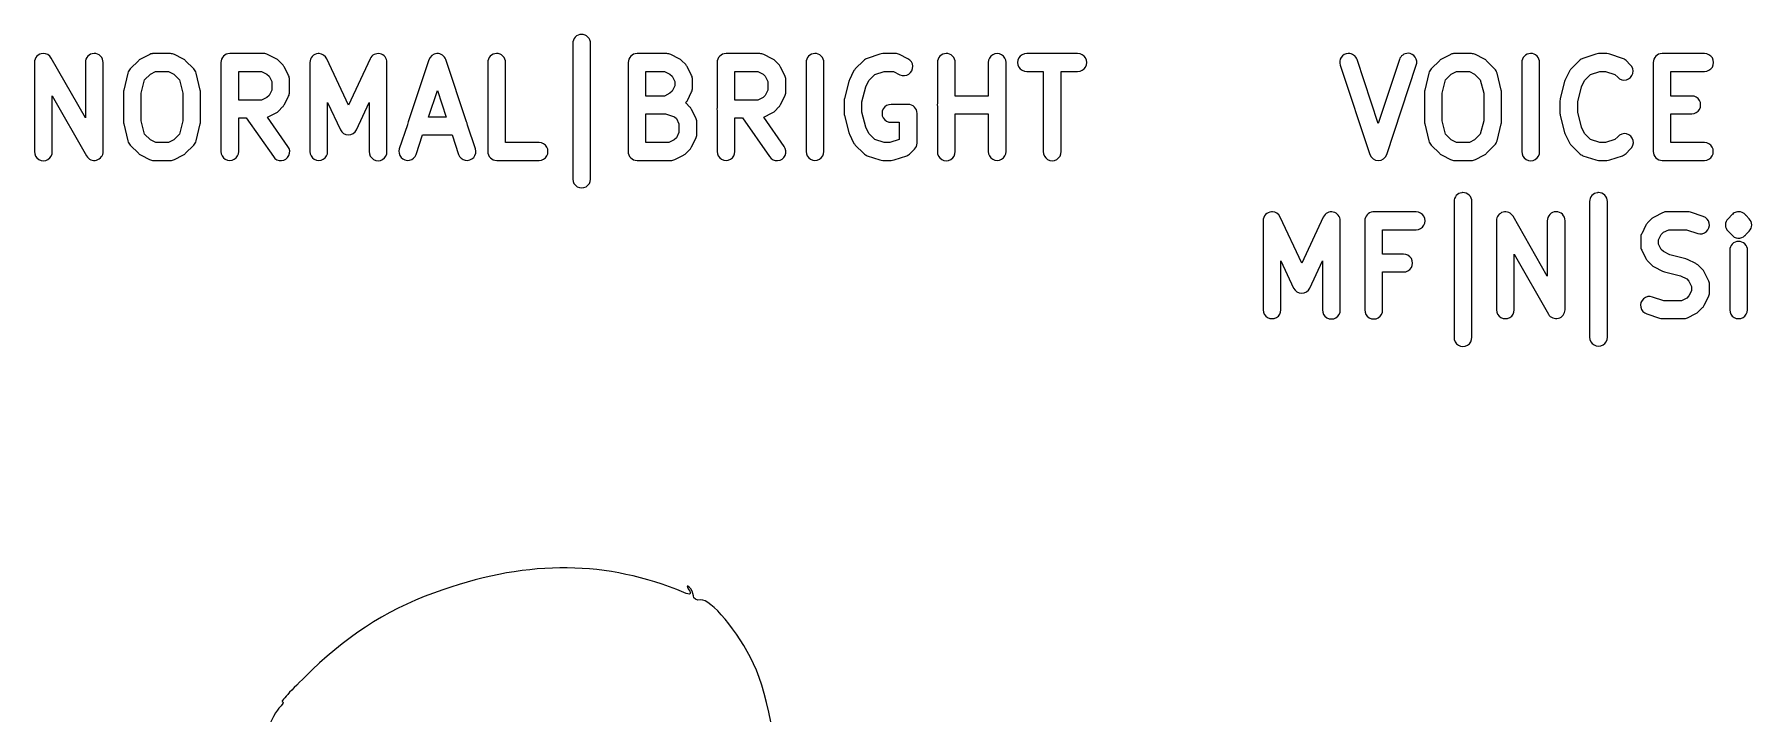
# Model space of a CAD drawing. Extents: x 5 to 88, y 4 to 114.
# Drawn here: x 4.95 to 53.24, y 40.93 to 60.01 of the extents above; entities that cross this region are included whole.
import ezdxf

# ---------------------------------------------------------------- set-up
doc = ezdxf.new("R2010")
doc.units = 0
doc.layers.add('Layer_1', color=7, linetype='CONTINUOUS')

msp = doc.modelspace()

# ---------------------------------------------------------------- linework, layer by layer
at = {"layer": 'Layer_1', "color": 7}
for points in [[(20.327958, 60.005956)], [(5.196582, 59.470591)], [(8.302852, 59.46904)], [(11.39672, 59.466974)], [(12.952181, 59.466974)], [(16.263607, 59.466974)], [(17.939473, 59.470591)], [(22.720577, 59.466974)], [(25.340055, 59.466974)], [(26.884664, 59.470591)], [(29.150159, 59.466974)], [(30.574361, 59.470591)], [(33.550923, 59.470591)], [(43.558065, 59.475242)], [(44.861344, 59.468524)], [(46.998164, 59.470591)], [(8.35918, 58.966745), (8.718848, 58.966745), (8.867159, 58.892331), (9.027356, 58.732133), (9.122957, 58.353345), (9.122957, 57.579748), (9.027356, 57.20096), (8.867159, 57.040763), (8.718848, 56.966868), (8.361247, 56.966868), (8.210868, 57.040763), (8.050671, 57.20096), (7.957137, 57.579748), (7.957137, 58.353345), (8.050671, 58.732133), (8.210868, 58.892331), (8.35918, 58.966745)], [(22.1387, 58.966745), (22.662182, 58.966745), (22.810494, 58.892331), (22.873022, 58.829802), (22.947436, 58.681492), (22.947436, 58.562636), (22.873022, 58.412257), (22.810494, 58.351279), (22.662182, 58.275314), (22.1387, 58.275314), (22.1387, 58.966745)], [(44.918188, 58.966745), (45.277338, 58.966745), (45.42565, 58.892331), (45.585848, 58.732133), (45.68145, 58.353345), (45.68145, 57.579748), (45.585848, 57.20096), (45.42565, 57.040763), (45.277338, 56.966868), (44.919738, 56.966868), (44.769359, 57.040763), (44.609162, 57.20096), (44.51356, 57.579748), (44.51356, 58.353345), (44.609162, 58.732133), (44.769359, 58.892331), (44.918188, 58.966745)], [(16.277559, 58.427759), (16.525606, 57.681552), (16.029512, 57.681552), (16.277559, 58.427759)], [(22.1387, 57.775085), (22.68337, 57.775085), (22.943302, 57.689305), (22.992395, 57.640727), (23.066292, 57.490348), (23.066292, 57.25212), (22.992395, 57.103292), (22.929866, 57.040763), (22.781038, 56.966868), (22.1387, 56.966868), (22.1387, 57.775085)], [(45.093887, 55.562301)], [(48.904509, 55.562301)], [(39.741242, 55.021765)], [(42.564327, 55.021249)], [(47.712849, 55.025384)], [(50.794832, 55.021249)], [(52.839667, 55.023315)], [(52.839667, 54.191325)], [(19.927982, 45.020827)]]:
    msp.add_lwpolyline(points, close=True, dxfattribs=at)
for points in [[(8.302852, 59.46904), (8.302852, 59.468524)], [(8.777242, 59.466974), (8.328174, 59.466974)], [(9.127091, 59.319696), (8.888863, 59.439584)], [(22.720577, 59.466974), (21.888586, 59.466455)], [(23.070426, 59.320212), (22.833748, 59.439584)], [(28.712975, 59.45302), (28.357441, 59.333648)], [(29.150159, 59.466974), (28.793075, 59.466455)], [(44.740422, 59.436999), (44.718716, 59.425633), (44.509943, 59.321762)], [(49.144287, 59.466455), (48.908125, 59.466455), (48.908125, 59.466455)], [(49.581985, 59.333648), (49.224384, 59.45302)], [(51.882621, 59.466455), (50.693547, 59.466455), (50.693547, 59.466455)], [(6.384623, 59.216858), (6.384623, 57.658298)], [(6.884851, 56.716752), (6.884851, 59.216858)], [(7.581966, 58.91972), (7.46311, 58.442745)], [(7.886857, 59.275254), (7.648629, 59.036507)], [(9.615434, 58.442745), (9.496061, 58.91972)], [(10.193176, 59.216858), (10.193176, 57.941484)], [(10.693404, 58.966745), (11.337809, 58.966745), (11.48612, 58.892331), (11.548649, 58.829802), (11.623063, 58.681492), (11.623063, 58.443264), (11.548649, 58.292885), (11.48612, 58.232423), (11.337809, 58.158009), (11.068575, 58.158009)], [(11.006046, 58.158009), (10.693404, 58.158009), (10.693404, 58.966745), (10.693404, 58.966745)], [(14.384652, 59.322278), (13.777454, 58.021581), (13.169739, 59.322278)], [(14.861108, 56.716752), (14.861108, 59.216858)], [(17.09353, 57.554944), (16.51372, 59.296958)], [(19.134749, 56.966868), (18.193205, 56.966868), (18.193205, 59.216858)], [(21.638472, 59.216858), (21.638472, 58.072225)], [(24.138578, 59.216858), (24.138578, 57.952853)], [(24.638806, 58.966745), (25.281144, 58.966745), (25.429455, 58.892331), (25.491984, 58.829802), (25.566398, 58.681492), (25.566398, 58.443264), (25.491984, 58.292885), (25.429455, 58.232423), (25.281144, 58.158009), (25.01191, 58.158009)], [(24.949381, 58.158009), (24.638806, 58.158009), (24.638806, 58.966745), (24.638806, 58.966745)], [(27.97452, 58.970361), (27.855664, 58.732133)], [(29.031303, 57.538926), (29.257646, 57.538926), (29.257646, 57.058334), (29.25196, 57.054201), (28.989962, 56.966349), (28.8339, 56.966349), (28.570348, 57.054201), (28.402401, 57.222148), (28.314549, 57.399916), (28.209131, 57.817977), (28.209131, 58.115117), (28.314549, 58.53473), (28.402401, 58.710429), (28.570348, 58.878895), (28.8339, 58.966745), (29.091763, 58.966745)], [(30.32838, 59.216858), (30.32838, 58.072225)], [(31.757752, 59.216858), (31.757752, 58.275314), (30.828091, 58.275314), (30.828091, 59.216858)], [(32.839855, 58.966745), (33.304943, 58.966745)], [(33.804653, 56.716752), (33.804653, 58.966745), (34.269743, 58.966745)], [(41.646554, 59.138827), (42.48061, 56.636654)], [(43.312601, 59.296958), (42.716772, 57.507919), (42.120944, 59.296958)], [(42.955, 56.636654), (43.786991, 59.138827)], [(44.140458, 58.91972), (44.021602, 58.442745)], [(44.445348, 59.274735), (44.20712, 59.036507)], [(45.988406, 59.036507), (45.751728, 59.274735)], [(48.08802, 58.970361), (47.968648, 58.732133)], [(48.373273, 59.275254), (48.134529, 59.037026)], [(49.44556, 57.130682), (49.367011, 57.054717), (49.105528, 56.966349), (48.9474, 56.966349), (48.685399, 57.054717), (48.517452, 57.222664), (48.429603, 57.400432), (48.324182, 57.817977), (48.324182, 58.115117), (48.429603, 58.53473), (48.517452, 58.710945), (48.685399, 58.878895), (48.9474, 58.966745), (49.105528, 58.966745), (49.367011, 58.878895), (49.44556, 58.802415)], [(50.443431, 59.216858), (50.443431, 58.072225)], [(51.527088, 58.275314), (50.943144, 58.275314), (50.943144, 58.966745), (51.882621, 58.966745)], [(23.447147, 58.502173), (23.447147, 58.740401)], [(27.836026, 58.681492), (27.716654, 58.207102)], [(47.951077, 58.681492), (47.832221, 58.207102)], [(5.454964, 56.716752), (5.454964, 58.277381), (6.418213, 56.591696)], [(7.456909, 58.382285), (7.456909, 57.550295)], [(11.97653, 58.032951), (12.095902, 58.271179)], [(13.19351, 56.716752), (13.19351, 58.091863)], [(14.003796, 57.326018), (14.361397, 58.091863)], [(23.3748, 57.964738), (23.255944, 58.08411)], [(25.75605, 57.849499), (25.874906, 57.968874)], [(27.708902, 58.144573), (27.708902, 57.789039)], [(32.257978, 56.716752), (32.257978, 57.992128)], [(7.46311, 57.489832), (7.581966, 57.013376)], [(10.693404, 56.716752), (10.693404, 57.658298), (10.908378, 57.658298), (11.668021, 56.574125)], [(23.541198, 57.661915), (23.421826, 57.900143)], [(23.56652, 57.193211), (23.56652, 57.550811)], [(24.638806, 56.716752), (24.638806, 57.658298), (24.853263, 57.658298), (25.611356, 56.574125)], [(30.828091, 56.716752), (30.828091, 57.775604), (31.757752, 57.775604)], [(46.054552, 57.013376), (46.173924, 57.489832)], [(51.882621, 56.966868), (50.943144, 56.966868), (50.943144, 57.775085)], [(15.68173, 56.636654), (15.863114, 57.181323), (16.691488, 57.181323)], [(17.347778, 56.794785), (17.125053, 57.458826)], [(23.421826, 56.843876), (23.541198, 57.082104)], [(27.855664, 57.20096), (27.97452, 56.962732)], [(7.950936, 56.610815), (8.189681, 56.49351)], [(8.888863, 56.49351), (9.127091, 56.610815)], [(28.021544, 56.896586), (28.257706, 56.657842)], [(28.357441, 56.599446), (28.712975, 56.480593)], [(29.109334, 56.480593), (29.466934, 56.599446)], [(44.20712, 56.89607), (44.445348, 56.657842)], [(44.509943, 56.610815), (44.748172, 56.491443)], [(45.447354, 56.491443), (45.685582, 56.610815)], [(48.134529, 56.896586), (48.373273, 56.657842)], [(49.224384, 56.480593), (49.581985, 56.599446)], [(48.908125, 56.466638), (49.144287, 56.466638)], [(41.173714, 54.876556), (40.566517, 53.575859)], [(41.650171, 52.271029), (41.650171, 54.771136)], [(43.781307, 55.021249), (42.589648, 55.021249)], [(47.466869, 54.771136), (47.466869, 53.212573)], [(50.240345, 54.646078), (50.12097, 54.407849)], [(50.406225, 54.830045), (50.286853, 54.710673)], [(50.709049, 54.995928), (50.470821, 54.876556)], [(53.044825, 54.925131), (53.037073, 54.935466)], [(53.140424, 54.829529), (53.052575, 54.915312)], [(43.423705, 53.831658), (42.839761, 53.831658), (42.839761, 54.521022)], [(51.357588, 53.70505), (50.908002, 53.816154), (50.730237, 53.906072), (50.668224, 53.966532), (50.59381, 54.116911), (50.59381, 54.236283), (50.668224, 54.384595), (50.730237, 54.447124), (50.879065, 54.521022), (51.375159, 54.521022)], [(52.548731, 54.476062), (52.634512, 54.392348)], [(53.046891, 54.382013), (53.140424, 54.476062)], [(39.982571, 52.271029), (39.982571, 53.64614), (40.339655, 52.880812)], [(40.792857, 52.880812), (41.15046, 53.64614), (41.15046, 52.271029)], [(46.539276, 52.271545), (46.539276, 53.831658)], [(42.340051, 53.538654), (42.340051, 52.271029)], [(42.839761, 52.271029), (42.839761, 53.331948)], [(50.470821, 53.476125), (50.709049, 53.357268)], [(50.759693, 53.337631), (51.208759, 53.226527), (51.386528, 53.138159), (51.447506, 53.076149), (51.523471, 52.927321), (51.523471, 52.806398), (51.447506, 52.658086), (51.386528, 52.595557), (51.236149, 52.521143), (50.742122, 52.521143)], [(51.996308, 53.097336), (51.876936, 53.335565)], [(51.876936, 52.398154), (51.996308, 52.636382)], [(50.265665, 52.15424), (50.621199, 52.034868)], [(51.711055, 52.214702), (51.829911, 52.333558)], [(50.701297, 52.021432), (51.297128, 52.021432)]]:
    msp.add_lwpolyline(points, dxfattribs=at)
for points in [[(20.152275, 59.929813), (20.106138, 59.882125), (20.080849, 59.818054), (20.081978, 59.75171)], [(20.327958, 60.005956), (20.261613, 60.004893), (20.198413, 59.9775), (20.152275, 59.929813)], [(20.509011, 59.932763), (20.461078, 59.980696), (20.395736, 60.007111), (20.327958, 60.005956)], [(20.582206, 59.75171), (20.58336, 59.819488), (20.556944, 59.88483), (20.509011, 59.932763)], [(5.196582, 59.470591), (5.060453, 59.46587), (4.953151, 59.353052), (4.955253, 59.216858)], [(5.423958, 59.341916), (5.378386, 59.424145), (5.290538, 59.473859), (5.196582, 59.470591)], [(6.630603, 59.470591), (6.492644, 59.468374), (6.382559, 59.354819), (6.384623, 59.216858)], [(6.811469, 59.397575), (6.763551, 59.445396), (6.69829, 59.471742), (6.630603, 59.470591)], [(6.884851, 59.216858), (6.885865, 59.284547), (6.859387, 59.349755), (6.811469, 59.397575)], [(8.156091, 59.421497), (8.156091, 59.421497), (7.950936, 59.319696), (7.950936, 59.319696)], [(8.160225, 59.425633), (8.158831, 59.42427), (8.157453, 59.422892), (8.156091, 59.421497)], [(8.226371, 59.456636), (8.202924, 59.449596), (8.180637, 59.43915), (8.160225, 59.425633)], [(8.252209, 59.462838), (8.243493, 59.46123), (8.234868, 59.45916), (8.226371, 59.456636)], [(8.275464, 59.466455), (8.26766, 59.465615), (8.2599, 59.464408), (8.252209, 59.462838)], [(8.277531, 59.466455), (8.276842, 59.466458), (8.276153, 59.466458), (8.275464, 59.466455)], [(8.302852, 59.468524), (8.294382, 59.468264), (8.285931, 59.467574), (8.277531, 59.466455)], [(8.328174, 59.466974), (8.319774, 59.468091), (8.311322, 59.468781), (8.302852, 59.46904)], [(8.888863, 59.439584), (8.854288, 59.457258), (8.816071, 59.466636), (8.777242, 59.466974)], [(10.44329, 59.466455), (10.305337, 59.466505), (10.193412, 59.354811), (10.193176, 59.216858)], [(11.39672, 59.466974), (11.39672, 59.466974), (10.44329, 59.466455), (10.44329, 59.466455)], [(11.507825, 59.44165), (11.473233, 59.458531), (11.435211, 59.467197), (11.39672, 59.466974)], [(11.746053, 59.322278), (11.746053, 59.322278), (11.507825, 59.44165), (11.507825, 59.44165)], [(12.927893, 59.466455), (12.796026, 59.45831), (12.693256, 59.348976), (12.693282, 59.216858)], [(12.952181, 59.466974), (12.944081, 59.467195), (12.935976, 59.467021), (12.927893, 59.466455)], [(13.169739, 59.322278), (13.130194, 59.40758), (13.046138, 59.463485), (12.952181, 59.466974)], [(14.665098, 59.460378), (14.550815, 59.485664), (14.434285, 59.428281), (14.384652, 59.322278)], [(14.861108, 59.216858), (14.860827, 59.333905), (14.779382, 59.435092), (14.665098, 59.460378)], [(16.263607, 59.466455), (16.161197, 59.460376), (16.072894, 59.392356), (16.040881, 59.294889)], [(16.51372, 59.296958), (16.477959, 59.403344), (16.375688, 59.472863), (16.263607, 59.466974)], [(16.263607, 59.466974), (16.263607, 59.466974), (16.263607, 59.466455), (16.263607, 59.466455)], [(17.939473, 59.470591), (17.801514, 59.468374), (17.691429, 59.354819), (17.693493, 59.216858)], [(18.120002, 59.397388), (18.072198, 59.445192), (18.007072, 59.471601), (17.939473, 59.470591)], [(18.193205, 59.216858), (18.194215, 59.284456), (18.167807, 59.349583), (18.120002, 59.397388)], [(20.081978, 59.75171), (20.081978, 59.75171), (20.081978, 55.943158), (20.081978, 55.943158)], [(20.582206, 55.943158), (20.582206, 55.943158), (20.582206, 59.75171), (20.582206, 59.75171)], [(21.888586, 59.466455), (21.750633, 59.466505), (21.638708, 59.354811), (21.638472, 59.216858)], [(22.833748, 59.439584), (22.798706, 59.457493), (22.75993, 59.466878), (22.720577, 59.466974)], [(24.388692, 59.466455), (24.250739, 59.466505), (24.138814, 59.354811), (24.138578, 59.216858)], [(25.340055, 59.466974), (25.340055, 59.466974), (24.388692, 59.466455), (24.388692, 59.466455)], [(25.453226, 59.439584), (25.418184, 59.457493), (25.379409, 59.466878), (25.340055, 59.466974)], [(25.689388, 59.320212), (25.689388, 59.320212), (25.453226, 59.439584), (25.453226, 59.439584)], [(26.884664, 59.470591), (26.746705, 59.468374), (26.636619, 59.35482), (26.638684, 59.216858)], [(27.065531, 59.397576), (27.017613, 59.445396), (26.952352, 59.471742), (26.884664, 59.470591)], [(27.138913, 59.216858), (27.139927, 59.284548), (27.113448, 59.349755), (27.065531, 59.397576)], [(28.793075, 59.466455), (28.765821, 59.466372), (28.738764, 59.461834), (28.712975, 59.45302)], [(29.261779, 59.44165), (29.227031, 59.458609), (29.188823, 59.467277), (29.150159, 59.466974)], [(29.500007, 59.322278), (29.500007, 59.322278), (29.261779, 59.44165), (29.261779, 59.44165)], [(30.574361, 59.470591), (30.436401, 59.468374), (30.326316, 59.35482), (30.32838, 59.216858)], [(30.754889, 59.397387), (30.707085, 59.445192), (30.641959, 59.4716), (30.574361, 59.470591)], [(30.828091, 59.216858), (30.829101, 59.284456), (30.802693, 59.349582), (30.754889, 59.397387)], [(31.882809, 59.433462), (31.805423, 59.388784), (31.757752, 59.306215), (31.757752, 59.216858)], [(32.132922, 59.433462), (32.055536, 59.478141), (31.960194, 59.478141), (31.882809, 59.433462)], [(32.257978, 59.216858), (32.257978, 59.306215), (32.210307, 59.388784), (32.132922, 59.433462)], [(32.839855, 59.466455), (32.748398, 59.469822), (32.662409, 59.422949), (32.61568, 59.344258)], [(33.513717, 59.466455), (33.513717, 59.466455), (32.839855, 59.466455), (32.839855, 59.466455)], [(33.550923, 59.470591), (33.538435, 59.470144), (33.525999, 59.468761), (33.513717, 59.466455)], [(33.601567, 59.466455), (33.58487, 59.46955), (33.567901, 59.470936), (33.550923, 59.470591)], [(34.269743, 59.466455), (34.269743, 59.466455), (33.601567, 59.466455), (33.601567, 59.466455)], [(34.493918, 59.344258), (34.44719, 59.422949), (34.361201, 59.469822), (34.269743, 59.466455)], [(41.872897, 59.470591), (41.793796, 59.467464), (41.72085, 59.427062), (41.676236, 59.361669)], [(42.120944, 59.296958), (42.08669, 59.404011), (41.985209, 59.475048), (41.872897, 59.470591)], [(43.558065, 59.475242), (43.44543, 59.477875), (43.344935, 59.404884), (43.312601, 59.296958)], [(43.759025, 59.365894), (43.713608, 59.432636), (43.638772, 59.473356), (43.558065, 59.475242)], [(44.748172, 59.441135), (44.745564, 59.439802), (44.742981, 59.438423), (44.740422, 59.436999)], [(44.78538, 59.456636), (44.77258, 59.452479), (44.760137, 59.447295), (44.748172, 59.441135)], [(44.836021, 59.466455), (44.818847, 59.464937), (44.801877, 59.461647), (44.78538, 59.456636)], [(44.861344, 59.468524), (44.852874, 59.468264), (44.844422, 59.467574), (44.836021, 59.466455)], [(44.886665, 59.466455), (44.878265, 59.467573), (44.869814, 59.468264), (44.861344, 59.468524)], [(45.335734, 59.466455), (45.335734, 59.466455), (44.886665, 59.466455), (44.886665, 59.466455)], [(45.447354, 59.441135), (45.412606, 59.458092), (45.374398, 59.466759), (45.335734, 59.466455)], [(45.685582, 59.321762), (45.685582, 59.321762), (45.447354, 59.441135), (45.447354, 59.441135)], [(46.998164, 59.470591), (46.860205, 59.468374), (46.75012, 59.35482), (46.752184, 59.216858)], [(47.178693, 59.397387), (47.130889, 59.445192), (47.065763, 59.4716), (46.998164, 59.470591)], [(47.251895, 59.216858), (47.252905, 59.284456), (47.226497, 59.349582), (47.178693, 59.397387)], [(48.828028, 59.45302), (48.828028, 59.45302), (48.470944, 59.333648), (48.470944, 59.333648)], [(48.908125, 59.466455), (48.880872, 59.466372), (48.853816, 59.461834), (48.828028, 59.45302)], [(49.224384, 59.45302), (49.198596, 59.461834), (49.17154, 59.466372), (49.144287, 59.466455)], [(50.693547, 59.466455), (50.555593, 59.466506), (50.443667, 59.354811), (50.443431, 59.216858)], [(52.106796, 59.344258), (52.060068, 59.422949), (51.974079, 59.469822), (51.882621, 59.466455)], [(4.955253, 59.216858), (4.955253, 59.216858), (4.955253, 56.716752), (4.955253, 56.716752)], [(6.384623, 57.658298), (6.384623, 57.658298), (5.423958, 59.341916), (5.423958, 59.341916)], [(7.648629, 59.036507), (7.616159, 59.004396), (7.593105, 58.964007), (7.581966, 58.91972)], [(7.950936, 59.319696), (7.927383, 59.308325), (7.905761, 59.293328), (7.886857, 59.275254)], [(9.19117, 59.275254), (9.172266, 59.293328), (9.150644, 59.308325), (9.127091, 59.319696)], [(9.429915, 59.036507), (9.429915, 59.036507), (9.19117, 59.275254), (9.19117, 59.275254)], [(9.496061, 58.91972), (9.485069, 58.96395), (9.462196, 59.004335), (9.429915, 59.036507)], [(11.812715, 59.275254), (11.793219, 59.294473), (11.770698, 59.310359), (11.746053, 59.322278)], [(11.929504, 59.156398), (11.929504, 59.156398), (11.812715, 59.275254), (11.812715, 59.275254)], [(11.97653, 59.089733), (11.96461, 59.11438), (11.948724, 59.136901), (11.929504, 59.156398)], [(12.095902, 58.851505), (12.095902, 58.851505), (11.97653, 59.089733), (11.97653, 59.089733)], [(12.693282, 59.216858), (12.693282, 59.216858), (12.693282, 56.716752), (12.693282, 56.716752)], [(16.040881, 59.294889), (16.040881, 59.294889), (15.459004, 57.548745), (15.459004, 57.548745)], [(17.693493, 59.216858), (17.693493, 59.216858), (17.693493, 56.716752), (17.693493, 56.716752)], [(23.136572, 59.27577), (23.117041, 59.294025), (23.094709, 59.30903), (23.070426, 59.320212)], [(23.255944, 59.156398), (23.255944, 59.156398), (23.136572, 59.27577), (23.136572, 59.27577)], [(23.30297, 59.090252), (23.291002, 59.114715), (23.275117, 59.137058), (23.255944, 59.156398)], [(23.421826, 58.851505), (23.421826, 58.851505), (23.30297, 59.090252), (23.30297, 59.090252)], [(25.75605, 59.275254), (25.7364, 59.293738), (25.713889, 59.308921), (25.689388, 59.320212)], [(25.874906, 59.156398), (25.874906, 59.156398), (25.75605, 59.275254), (25.75605, 59.275254)], [(25.921932, 59.089733), (25.910012, 59.11438), (25.894125, 59.136901), (25.874906, 59.156398)], [(26.040787, 58.851505), (26.040787, 58.851505), (25.921932, 59.089733), (25.921932, 59.089733)], [(26.638684, 59.216858), (26.638684, 59.216858), (26.638684, 56.716752), (26.638684, 56.716752)], [(27.138913, 56.716752), (27.138913, 56.716752), (27.138913, 59.216858), (27.138913, 59.216858)], [(28.021544, 59.037026), (28.002325, 59.017529), (27.986439, 58.995008), (27.97452, 58.970361)], [(28.259772, 59.275254), (28.259772, 59.275254), (28.021544, 59.037026), (28.021544, 59.037026)], [(28.357441, 59.333648), (28.320829, 59.321949), (28.287407, 59.301967), (28.259772, 59.275254)], [(29.091763, 58.966745), (29.091763, 58.966745), (29.275214, 58.87476), (29.275214, 58.87476)], [(29.63759, 59.113061), (29.632395, 59.20237), (29.579948, 59.282123), (29.500007, 59.322278)], [(29.525194, 58.889301), (29.59994, 58.938455), (29.642785, 59.023752), (29.63759, 59.113061)], [(32.257978, 58.066542), (32.257978, 58.066542), (32.257978, 59.216858), (32.257978, 59.216858)], [(32.61568, 59.344258), (32.568952, 59.265567), (32.568952, 59.167633), (32.61568, 59.088942)], [(32.61568, 59.088942), (32.662409, 59.01025), (32.748398, 58.963378), (32.839855, 58.966745)], [(33.304943, 58.966745), (33.304943, 58.966745), (33.304943, 56.716752), (33.304943, 56.716752)], [(34.269743, 58.966745), (34.361201, 58.963378), (34.44719, 59.01025), (34.493918, 59.088942)], [(34.493918, 59.088942), (34.540647, 59.167633), (34.540647, 59.265567), (34.493918, 59.344258)], [(41.676236, 59.361669), (41.631622, 59.296276), (41.620612, 59.213618), (41.646554, 59.138827)], [(43.786991, 59.138827), (43.814856, 59.214594), (43.804441, 59.299152), (43.759025, 59.365894)], [(44.20712, 59.036507), (44.174651, 59.004396), (44.151597, 58.964006), (44.140458, 58.91972)], [(44.509943, 59.321762), (44.48603, 59.309651), (44.46422, 59.293772), (44.445348, 59.274735)], [(45.751728, 59.274735), (45.732388, 59.293909), (45.710045, 59.309794), (45.685582, 59.321762)], [(46.054552, 58.91972), (46.04356, 58.96395), (46.020687, 59.004335), (45.988406, 59.036507)], [(46.173924, 58.442745), (46.173924, 58.442745), (46.054552, 58.91972), (46.054552, 58.91972)], [(46.752184, 59.216858), (46.752184, 59.216858), (46.752184, 56.716752), (46.752184, 56.716752)], [(47.251895, 56.716752), (47.251895, 56.716752), (47.251895, 59.216858), (47.251895, 59.216858)], [(48.134529, 59.037026), (48.115493, 59.01749), (48.099783, 58.994971), (48.08802, 58.970361)], [(48.470944, 59.333648), (48.434331, 59.321949), (48.400909, 59.301967), (48.373273, 59.275254)], [(49.679653, 59.275254), (49.652018, 59.301967), (49.618596, 59.321949), (49.581985, 59.333648)], [(49.799028, 59.155879), (49.799028, 59.155879), (49.679653, 59.275254), (49.679653, 59.275254)], [(49.68953, 58.732442), (49.777526, 58.755197), (49.846243, 58.823913), (49.868998, 58.911909)], [(49.868998, 58.911909), (49.891753, 58.999905), (49.864962, 59.093319), (49.799028, 59.155879)], [(51.882621, 58.966745), (51.974079, 58.963378), (52.060068, 59.01025), (52.106796, 59.088942)], [(52.106796, 59.088942), (52.153525, 59.167633), (52.153525, 59.265567), (52.106796, 59.344258)], [(7.46311, 58.442745), (7.458592, 58.422919), (7.45651, 58.402616), (7.456909, 58.382285)], [(9.623185, 58.382285), (9.623077, 58.402679), (9.620474, 58.422983), (9.615434, 58.442745)], [(12.123291, 58.740401), (12.122873, 58.779055), (12.113498, 58.817086), (12.095902, 58.851505)], [(12.123291, 58.382801), (12.123291, 58.382801), (12.123291, 58.740401), (12.123291, 58.740401)], [(23.447147, 58.740401), (23.447372, 58.778891), (23.438706, 58.816913), (23.421826, 58.851505)], [(23.421826, 58.390554), (23.438784, 58.425302), (23.447451, 58.463509), (23.447147, 58.502173)], [(26.066626, 58.740401), (26.066689, 58.778932), (26.057846, 58.816956), (26.040787, 58.851505)], [(26.066626, 58.382801), (26.066626, 58.382801), (26.066626, 58.740401), (26.066626, 58.740401)], [(27.855664, 58.732133), (27.847298, 58.716016), (27.840714, 58.699035), (27.836026, 58.681492)], [(29.275214, 58.87476), (29.355156, 58.834604), (29.450447, 58.840147), (29.525194, 58.889301)], [(44.021602, 58.442745), (44.016562, 58.422984), (44.013958, 58.402679), (44.01385, 58.382285)], [(46.181676, 58.382285), (46.181568, 58.402679), (46.178964, 58.422984), (46.173924, 58.442745)], [(47.968648, 58.732133), (47.960993, 58.715931), (47.955103, 58.698953), (47.951077, 58.681492)], [(49.44556, 58.802415), (49.50812, 58.736479), (49.601533, 58.709688), (49.68953, 58.732442)], [(9.623185, 57.550295), (9.623185, 57.550295), (9.623185, 58.382285), (9.623185, 58.382285)], [(11.068575, 58.158009), (11.047814, 58.160625), (11.026807, 58.160625), (11.006046, 58.158009)], [(11.812715, 57.849499), (11.812715, 57.849499), (11.929504, 57.968874), (11.929504, 57.968874)], [(11.929504, 57.968874), (11.948496, 57.987589), (11.964372, 58.009221), (11.97653, 58.032951)], [(12.095902, 58.271179), (12.113576, 58.305755), (12.122953, 58.343972), (12.123291, 58.382801)], [(13.19351, 58.091863), (13.19351, 58.091863), (13.550594, 57.326018), (13.550594, 57.326018)], [(14.361397, 58.091863), (14.361397, 58.091863), (14.361397, 56.716752), (14.361397, 56.716752)], [(21.638472, 58.072225), (21.633287, 58.043172), (21.633287, 58.013429), (21.638472, 57.984376)], [(21.638472, 57.984376), (21.638472, 57.984376), (21.638472, 56.716752), (21.638472, 56.716752)], [(23.253878, 58.08618), (23.253878, 58.08618), (23.255944, 58.088246), (23.255944, 58.088246)], [(23.255944, 58.08411), (23.255259, 58.084804), (23.254571, 58.085494), (23.253878, 58.08618)], [(23.255944, 58.088246), (23.274936, 58.106962), (23.290812, 58.128595), (23.30297, 58.152325)], [(23.30297, 58.152325), (23.30297, 58.152325), (23.421826, 58.390554), (23.421826, 58.390554)], [(23.421826, 57.900143), (23.409715, 57.924056), (23.393837, 57.945867), (23.3748, 57.964738)], [(24.138578, 57.952853), (24.133636, 57.924472), (24.133636, 57.895451), (24.138578, 57.86707)], [(25.01191, 58.158009), (24.991149, 58.160625), (24.970142, 58.160625), (24.949381, 58.158009)], [(25.874906, 57.968874), (25.893898, 57.987589), (25.909773, 58.009221), (25.921932, 58.032951)], [(25.921932, 58.032951), (25.921932, 58.032951), (26.040787, 58.271179), (26.040787, 58.271179)], [(26.040787, 58.271179), (26.057924, 58.305885), (26.066769, 58.344095), (26.066626, 58.382801)], [(27.716654, 58.207102), (27.711444, 58.186669), (27.708839, 58.16566), (27.708902, 58.144573)], [(29.031303, 58.038637), (28.939845, 58.042003), (28.853856, 57.995131), (28.807128, 57.91644)], [(29.507759, 58.038637), (29.507759, 58.038637), (29.031303, 58.038637), (29.031303, 58.038637)], [(29.757872, 57.789039), (29.757637, 57.926992), (29.645712, 58.038686), (29.507759, 58.038637)], [(30.32838, 58.072225), (30.323195, 58.043172), (30.323195, 58.013429), (30.32838, 57.984376)], [(30.32838, 57.984376), (30.32838, 57.984376), (30.32838, 56.716752), (30.32838, 56.716752)], [(32.257978, 57.992128), (32.26169, 58.016794), (32.26169, 58.041876), (32.257978, 58.066542)], [(44.01385, 58.382285), (44.01385, 58.382285), (44.01385, 57.550295), (44.01385, 57.550295)], [(46.181676, 57.550295), (46.181676, 57.550295), (46.181676, 58.382285), (46.181676, 58.382285)], [(47.832221, 58.207102), (47.827011, 58.186669), (47.824408, 58.165659), (47.824471, 58.144573)], [(47.824471, 58.144573), (47.824471, 58.144573), (47.824471, 57.789039), (47.824471, 57.789039)], [(50.443431, 58.072225), (50.438246, 58.043172), (50.438246, 58.013429), (50.443431, 57.984376)], [(50.443431, 57.984376), (50.443431, 57.984376), (50.443431, 56.716752), (50.443431, 56.716752)], [(51.743693, 58.150257), (51.699015, 58.227643), (51.616445, 58.275314), (51.527088, 58.275314)], [(51.743693, 57.900142), (51.788372, 57.977528), (51.788372, 58.072871), (51.743693, 58.150257)], [(7.456909, 57.550295), (7.45651, 57.529964), (7.458592, 57.50966), (7.46311, 57.489832)], [(9.496061, 57.013376), (9.496061, 57.013376), (9.615434, 57.489832), (9.615434, 57.489832)], [(9.615434, 57.489832), (9.620474, 57.509595), (9.623077, 57.5299), (9.623185, 57.550295)], [(10.193176, 57.941484), (10.189867, 57.918175), (10.189867, 57.894515), (10.193176, 57.871206)], [(10.193176, 57.871206), (10.193176, 57.871206), (10.193176, 56.716752), (10.193176, 56.716752)], [(11.50214, 57.681552), (11.504043, 57.682218), (11.505938, 57.682907), (11.507825, 57.683619)], [(12.078332, 56.859381), (12.078332, 56.859381), (11.50214, 57.681552), (11.50214, 57.681552)], [(11.507825, 57.683619), (11.507825, 57.683619), (11.746053, 57.802475), (11.746053, 57.802475)], [(11.746053, 57.802475), (11.770698, 57.814394), (11.793219, 57.83028), (11.812715, 57.849499)], [(15.433683, 57.470195), (15.433683, 57.470195), (15.206823, 56.794785), (15.206823, 56.794785)], [(15.433683, 57.476397), (15.433657, 57.47433), (15.433657, 57.472262), (15.433683, 57.470195)], [(15.456938, 57.546676), (15.445742, 57.524533), (15.437904, 57.500847), (15.433683, 57.476397)], [(15.459004, 57.548745), (15.458311, 57.548059), (15.457622, 57.547369), (15.456938, 57.546676)], [(17.095597, 57.550811), (17.094921, 57.552195), (17.094232, 57.553573), (17.09353, 57.554944)], [(17.122986, 57.467094), (17.118882, 57.496401), (17.109609, 57.524746), (17.095597, 57.550811)], [(17.125053, 57.458826), (17.124411, 57.461594), (17.123722, 57.46435), (17.122986, 57.467094)], [(23.56652, 57.550811), (23.566744, 57.589301), (23.558078, 57.627323), (23.541198, 57.661915)], [(24.138578, 57.86707), (24.138578, 57.86707), (24.138578, 56.716752), (24.138578, 56.716752)], [(25.447025, 57.681552), (25.449101, 57.682214), (25.451168, 57.682903), (25.453226, 57.683619)], [(26.021667, 56.859381), (26.021667, 56.859381), (25.447025, 57.681552), (25.447025, 57.681552)], [(25.453226, 57.683619), (25.453226, 57.683619), (25.689388, 57.802475), (25.689388, 57.802475)], [(25.689388, 57.802475), (25.714033, 57.814394), (25.736554, 57.83028), (25.75605, 57.849499)], [(27.708902, 57.789039), (27.70901, 57.768644), (27.711614, 57.748339), (27.716654, 57.728577)], [(27.716654, 57.728577), (27.716654, 57.728577), (27.836026, 57.251604), (27.836026, 57.251604)], [(28.807128, 57.91644), (28.760399, 57.837748), (28.760399, 57.739814), (28.807128, 57.661123)], [(28.807128, 57.661123), (28.853856, 57.582432), (28.939845, 57.535559), (29.031303, 57.538926)], [(29.757872, 56.954983), (29.757872, 56.954983), (29.757872, 57.789039), (29.757872, 57.789039)], [(31.757752, 57.775604), (31.757752, 57.775604), (31.757752, 56.716752), (31.757752, 56.716752)], [(44.01385, 57.550295), (44.013958, 57.5299), (44.016562, 57.509595), (44.021602, 57.489832)], [(44.021602, 57.489832), (44.021602, 57.489832), (44.140458, 57.013376), (44.140458, 57.013376)], [(46.173924, 57.489832), (46.178964, 57.509595), (46.181568, 57.5299), (46.181676, 57.550295)], [(47.824471, 57.789039), (47.824579, 57.768644), (47.827181, 57.748339), (47.832221, 57.728577)], [(47.832221, 57.728577), (47.832221, 57.728577), (47.951077, 57.251604), (47.951077, 57.251604)], [(50.943144, 57.775085), (50.943144, 57.775085), (51.527088, 57.775085), (51.527088, 57.775085)], [(51.527088, 57.775085), (51.616445, 57.775085), (51.699015, 57.822757), (51.743693, 57.900142)], [(7.581966, 57.013376), (7.593017, 56.968904), (7.616078, 56.928325), (7.648629, 56.89607)], [(9.429915, 56.89607), (9.462278, 56.928387), (9.485156, 56.96896), (9.496061, 57.013376)], [(13.550594, 57.326018), (13.591658, 57.237953), (13.680026, 57.181655), (13.777195, 57.181655)], [(13.777195, 57.181655), (13.874364, 57.181655), (13.962732, 57.237953), (14.003796, 57.326018)], [(16.691488, 57.181323), (16.691488, 57.181323), (16.872872, 56.636654), (16.872872, 56.636654)], [(23.541198, 57.082104), (23.558079, 57.116697), (23.566744, 57.15472), (23.56652, 57.193211)], [(27.836026, 57.251604), (27.840714, 57.23406), (27.847298, 57.217078), (27.855664, 57.20096)], [(44.140458, 57.013376), (44.151509, 56.968904), (44.174569, 56.928325), (44.20712, 56.89607)], [(45.988406, 56.89607), (46.020768, 56.928387), (46.043647, 56.96896), (46.054552, 57.013376)], [(47.951077, 57.251604), (47.955102, 57.234142), (47.960993, 57.217163), (47.968648, 57.20096)], [(47.968648, 57.20096), (47.968648, 57.20096), (48.08802, 56.962732), (48.08802, 56.962732)], [(49.693988, 57.212613), (49.602358, 57.234256), (49.506338, 57.202589), (49.44556, 57.130682)], [(49.879501, 57.028184), (49.857321, 57.119686), (49.785618, 57.19097), (49.693988, 57.212613)], [(49.799028, 56.779281), (49.870577, 56.840479), (49.901681, 56.936683), (49.879501, 57.028184)], [(4.955253, 56.716752), (4.951889, 56.625296), (4.998762, 56.53931), (5.077452, 56.492583)], [(5.332765, 56.492583), (5.411455, 56.53931), (5.458328, 56.625296), (5.454964, 56.716752)], [(6.418213, 56.591696), (6.47476, 56.493597), (6.590176, 56.445746), (6.699547, 56.475057)], [(6.699547, 56.475057), (6.808918, 56.504367), (6.884938, 56.603521), (6.884851, 56.716752)], [(7.648629, 56.89607), (7.648629, 56.89607), (7.886857, 56.657842), (7.886857, 56.657842)], [(7.886857, 56.657842), (7.905572, 56.63885), (7.927205, 56.622974), (7.950936, 56.610815)], [(9.127091, 56.610815), (9.150822, 56.622974), (9.172455, 56.63885), (9.19117, 56.657842)], [(9.19117, 56.657842), (9.19117, 56.657842), (9.429915, 56.89607), (9.429915, 56.89607)], [(10.193176, 56.716752), (10.193176, 56.627395), (10.240848, 56.544825), (10.318233, 56.500147)], [(10.318233, 56.500147), (10.395619, 56.455468), (10.490962, 56.455468), (10.568347, 56.500147)], [(10.568347, 56.500147), (10.645733, 56.544825), (10.693404, 56.627395), (10.693404, 56.716752)], [(11.668021, 56.574125), (11.717501, 56.497193), (11.805042, 56.45342), (11.896275, 56.459993)], [(11.896275, 56.459993), (11.987509, 56.466566), (12.067871, 56.522436), (12.105812, 56.605666)], [(12.105812, 56.605666), (12.143752, 56.688897), (12.133213, 56.786203), (12.078332, 56.859381)], [(12.693282, 56.716752), (12.693282, 56.627395), (12.740953, 56.544825), (12.818339, 56.500147)], [(12.818339, 56.500147), (12.895724, 56.455468), (12.991067, 56.455468), (13.068453, 56.500147)], [(13.068453, 56.500147), (13.145838, 56.544825), (13.19351, 56.627395), (13.19351, 56.716752)], [(14.361397, 56.716752), (14.358033, 56.625296), (14.404906, 56.53931), (14.483597, 56.492583)], [(14.738909, 56.492583), (14.817599, 56.53931), (14.864472, 56.625296), (14.861108, 56.716752)], [(15.206823, 56.794785), (15.178576, 56.709951), (15.197733, 56.616492), (15.257077, 56.549612)], [(15.257077, 56.549612), (15.316422, 56.482732), (15.406939, 56.452593), (15.494531, 56.470547)], [(15.494531, 56.470547), (15.582123, 56.488501), (15.653483, 56.551821), (15.68173, 56.636654)], [(16.872872, 56.636654), (16.901119, 56.551821), (16.972479, 56.488501), (17.060071, 56.470547)], [(17.060071, 56.470547), (17.147663, 56.452593), (17.238179, 56.482732), (17.297524, 56.549612)], [(17.297524, 56.549612), (17.356869, 56.616492), (17.376025, 56.709951), (17.347778, 56.794785)], [(17.693493, 56.716752), (17.69347, 56.65041), (17.719814, 56.586779), (17.766724, 56.539869)], [(17.766724, 56.539869), (17.813635, 56.492958), (17.877266, 56.466615), (17.943607, 56.466638)], [(19.351355, 56.84181), (19.306676, 56.919196), (19.224106, 56.966868), (19.134749, 56.966868)], [(19.134749, 56.466638), (19.224106, 56.466638), (19.306676, 56.51431), (19.351355, 56.591696)], [(19.351355, 56.591696), (19.396033, 56.669082), (19.396033, 56.764425), (19.351355, 56.84181)], [(21.638472, 56.716752), (21.638449, 56.65041), (21.664792, 56.586779), (21.711703, 56.539869)], [(21.711703, 56.539869), (21.758614, 56.492958), (21.822245, 56.466615), (21.888586, 56.466638)], [(22.953121, 56.494028), (22.953121, 56.494028), (23.189282, 56.611334), (23.189282, 56.611334)], [(23.189282, 56.611334), (23.213891, 56.623097), (23.236409, 56.638807), (23.255944, 56.657842)], [(23.255944, 56.657842), (23.255944, 56.657842), (23.3748, 56.777214), (23.3748, 56.777214)], [(23.3748, 56.777214), (23.394019, 56.796711), (23.409906, 56.819231), (23.421826, 56.843876)], [(24.138578, 56.716752), (24.138578, 56.627395), (24.186249, 56.544825), (24.263635, 56.500147)], [(24.263635, 56.500147), (24.341021, 56.455468), (24.436363, 56.455468), (24.513749, 56.500147)], [(24.513749, 56.500147), (24.591134, 56.544825), (24.638806, 56.627395), (24.638806, 56.716752)], [(25.611356, 56.574125), (25.660835, 56.497192), (25.748376, 56.453418), (25.839611, 56.459991)], [(25.839611, 56.459991), (25.930846, 56.466564), (26.011208, 56.522433), (26.049148, 56.605665)], [(26.049148, 56.605665), (26.087088, 56.688897), (26.076549, 56.786203), (26.021667, 56.859381)], [(26.638684, 56.716752), (26.638684, 56.627394), (26.686355, 56.544825), (26.763741, 56.500146)], [(26.763741, 56.500146), (26.841127, 56.455467), (26.93647, 56.455467), (27.013855, 56.500146)], [(27.013855, 56.500146), (27.091241, 56.544825), (27.138913, 56.627394), (27.138913, 56.716752)], [(27.97452, 56.962732), (27.986488, 56.93827), (28.002372, 56.915927), (28.021544, 56.896586)], [(28.257706, 56.657842), (28.285934, 56.630855), (28.320091, 56.610855), (28.357441, 56.599446)], [(29.466934, 56.599446), (29.503741, 56.611747), (29.53718, 56.632448), (29.564602, 56.659909)], [(29.564602, 56.659909), (29.564602, 56.659909), (29.683458, 56.779281), (29.683458, 56.779281)], [(29.683458, 56.779281), (29.730515, 56.825708), (29.75727, 56.888881), (29.757872, 56.954983)], [(30.32838, 56.716752), (30.325014, 56.625294), (30.371886, 56.539305), (30.450577, 56.492577)], [(30.705894, 56.492577), (30.784585, 56.539305), (30.831457, 56.625294), (30.828091, 56.716752)], [(31.757752, 56.716752), (31.757752, 56.627395), (31.805423, 56.544826), (31.882809, 56.500147)], [(31.882809, 56.500147), (31.960194, 56.455469), (32.055536, 56.455469), (32.132922, 56.500147)], [(32.132922, 56.500147), (32.210307, 56.544826), (32.257978, 56.627395), (32.257978, 56.716752)], [(33.304943, 56.716752), (33.301576, 56.625294), (33.348448, 56.539305), (33.42714, 56.492577)], [(33.682456, 56.492577), (33.761147, 56.539305), (33.80802, 56.625294), (33.804653, 56.716752)], [(42.48061, 56.636654), (42.514641, 56.534557), (42.610186, 56.465692), (42.717805, 56.465692)], [(42.717805, 56.465692), (42.825425, 56.465692), (42.920969, 56.534557), (42.955, 56.636654)], [(44.445348, 56.657842), (44.46422, 56.638805), (44.48603, 56.622927), (44.509943, 56.610815)], [(45.685582, 56.610815), (45.710045, 56.622784), (45.732388, 56.638669), (45.751728, 56.657842)], [(45.751728, 56.657842), (45.751728, 56.657842), (45.988406, 56.89607), (45.988406, 56.89607)], [(46.752184, 56.716752), (46.748818, 56.625294), (46.79569, 56.539305), (46.874381, 56.492577)], [(47.129698, 56.492577), (47.208389, 56.539305), (47.255261, 56.625294), (47.251895, 56.716752)], [(48.08802, 56.962732), (48.099831, 56.938306), (48.11554, 56.915965), (48.134529, 56.896586)], [(48.373273, 56.657842), (48.400908, 56.631128), (48.434331, 56.611145), (48.470944, 56.599446)], [(48.470944, 56.599446), (48.470944, 56.599446), (48.828028, 56.480593), (48.828028, 56.480593)], [(49.581985, 56.599446), (49.618792, 56.611747), (49.652231, 56.632448), (49.679653, 56.659909)], [(49.679653, 56.659909), (49.679653, 56.659909), (49.799028, 56.779281), (49.799028, 56.779281)], [(50.443431, 56.716752), (50.443407, 56.65041), (50.469751, 56.586779), (50.516662, 56.539868)], [(50.516662, 56.539868), (50.563573, 56.492957), (50.627205, 56.466614), (50.693547, 56.466638)], [(52.099227, 56.84181), (52.054548, 56.919196), (51.971979, 56.966868), (51.882621, 56.966868)], [(51.882621, 56.466638), (51.971979, 56.466638), (52.054548, 56.51431), (52.099227, 56.591696)], [(52.099227, 56.591696), (52.143906, 56.669082), (52.143906, 56.764425), (52.099227, 56.84181)], [(5.077452, 56.492583), (5.156143, 56.445856), (5.254075, 56.445856), (5.332765, 56.492583)], [(8.189681, 56.49351), (8.224101, 56.475914), (8.262131, 56.46654), (8.300785, 56.466123)], [(8.300785, 56.466123), (8.300785, 56.466123), (8.777242, 56.466123), (8.777242, 56.466123)], [(8.777242, 56.466123), (8.816071, 56.46646), (8.854287, 56.475837), (8.888863, 56.49351)], [(14.483597, 56.492583), (14.562287, 56.445856), (14.660219, 56.445856), (14.738909, 56.492583)], [(17.943607, 56.466638), (17.943607, 56.466638), (19.134749, 56.466638), (19.134749, 56.466638)], [(21.888586, 56.466638), (21.888586, 56.466638), (22.839949, 56.466638), (22.839949, 56.466638)], [(22.839949, 56.466638), (22.879303, 56.466735), (22.918078, 56.476119), (22.953121, 56.494028)], [(28.712975, 56.480593), (28.738734, 56.471602), (28.765792, 56.466888), (28.793075, 56.466638)], [(28.793075, 56.466638), (28.793075, 56.466638), (29.031303, 56.466638), (29.031303, 56.466638)], [(29.031303, 56.466638), (29.05789, 56.467111), (29.084231, 56.471821), (29.109334, 56.480593)], [(30.450577, 56.492577), (30.529268, 56.445848), (30.627202, 56.445848), (30.705894, 56.492577)], [(33.42714, 56.492577), (33.505831, 56.445848), (33.603765, 56.445848), (33.682456, 56.492577)], [(44.748172, 56.491443), (44.782764, 56.474563), (44.820787, 56.465898), (44.859278, 56.466123)], [(44.859278, 56.466123), (44.859278, 56.466123), (45.335734, 56.466123), (45.335734, 56.466123)], [(45.335734, 56.466123), (45.374398, 56.465818), (45.412606, 56.474486), (45.447354, 56.491443)], [(46.874381, 56.492577), (46.953072, 56.445848), (47.051006, 56.445848), (47.129698, 56.492577)], [(48.828028, 56.480593), (48.853787, 56.471602), (48.880844, 56.466889), (48.908125, 56.466638)], [(49.144287, 56.466638), (49.171569, 56.466889), (49.198626, 56.471602), (49.224384, 56.480593)], [(50.693547, 56.466638), (50.693547, 56.466638), (51.882621, 56.466638), (51.882621, 56.466638)], [(20.081978, 55.943158), (20.081978, 55.853801), (20.12965, 55.771231), (20.207035, 55.726553)], [(20.207035, 55.726553), (20.284421, 55.681874), (20.379764, 55.681874), (20.457149, 55.726553)], [(20.457149, 55.726553), (20.534535, 55.771231), (20.582206, 55.853801), (20.582206, 55.943158)], [(45.068566, 55.560234), (44.941431, 55.545209), (44.846185, 55.436579), (44.847909, 55.30857)], [(45.093887, 55.562301), (45.085417, 55.562041), (45.076966, 55.561352), (45.068566, 55.560234)], [(45.274416, 55.489099), (45.226611, 55.536903), (45.161485, 55.563311), (45.093887, 55.562301)], [(48.878669, 55.560234), (48.751534, 55.545209), (48.656288, 55.436579), (48.658012, 55.30857)], [(48.904509, 55.562301), (48.895866, 55.562059), (48.887241, 55.561369), (48.878669, 55.560234)], [(49.085036, 55.489098), (49.037232, 55.536902), (48.972106, 55.56331), (48.904509, 55.562301)], [(44.847909, 55.30857), (44.847909, 55.30857), (44.847909, 51.497951), (44.847909, 51.497951)], [(45.34762, 55.30857), (45.348629, 55.376169), (45.322221, 55.441295), (45.274416, 55.489099)], [(45.34762, 51.497951), (45.34762, 51.497951), (45.34762, 55.30857), (45.34762, 55.30857)], [(48.658012, 55.30857), (48.658012, 55.30857), (48.658012, 51.497951), (48.658012, 51.497951)], [(49.158239, 55.30857), (49.159248, 55.376168), (49.13284, 55.441294), (49.085036, 55.489098)], [(49.158239, 51.497951), (49.158239, 51.497951), (49.158239, 55.30857), (49.158239, 55.30857)], [(39.716956, 55.021249), (39.58489, 55.013092), (39.482046, 54.903453), (39.482344, 54.771136)], [(39.482344, 54.771136), (39.482344, 54.771136), (39.482344, 52.271029), (39.482344, 52.271029)], [(39.741242, 55.021765), (39.733143, 55.021986), (39.725038, 55.021814), (39.716956, 55.021249)], [(39.958801, 54.876556), (39.919402, 54.962058), (39.835316, 55.018181), (39.741242, 55.021765)], [(40.566517, 53.575859), (40.566517, 53.575859), (39.958801, 54.876556), (39.958801, 54.876556)], [(41.454161, 55.014655), (41.339878, 55.039941), (41.223347, 54.982559), (41.173714, 54.876556)], [(41.650171, 54.771136), (41.649889, 54.888182), (41.568444, 54.989369), (41.454161, 55.014655)], [(42.564327, 55.021249), (42.436351, 55.008001), (42.339321, 54.899794), (42.340051, 54.771136)], [(42.340051, 54.771136), (42.340051, 54.771136), (42.340051, 53.626503), (42.340051, 53.626503)], [(42.589648, 55.021249), (42.581213, 55.021677), (42.572762, 55.021677), (42.564327, 55.021249)], [(43.997912, 54.896192), (43.953233, 54.973578), (43.870664, 55.021249), (43.781307, 55.021249)], [(43.781307, 54.521022), (43.870664, 54.521022), (43.953233, 54.568694), (43.997912, 54.646079)], [(43.997912, 54.646079), (44.04259, 54.723464), (44.04259, 54.818807), (43.997912, 54.896192)], [(46.224353, 55.01283), (46.114983, 54.983519), (46.038963, 54.884366), (46.03905, 54.771136)], [(46.03905, 54.771136), (46.03905, 54.771136), (46.03905, 52.271545), (46.03905, 52.271545)], [(46.505688, 54.896191), (46.44914, 54.99429), (46.333724, 55.04214), (46.224353, 55.01283)], [(47.466869, 53.212573), (47.466869, 53.212573), (46.505688, 54.896191), (46.505688, 54.896191)], [(47.537165, 54.94924), (47.491028, 54.901552), (47.465739, 54.83748), (47.466869, 54.771136)], [(47.712849, 55.025384), (47.646504, 55.024321), (47.583302, 54.996928), (47.537165, 54.94924)], [(47.893379, 54.952182), (47.845574, 54.999987), (47.780448, 55.026395), (47.712849, 55.025384)], [(47.966582, 54.771652), (47.967592, 54.83925), (47.941184, 54.904377), (47.893379, 54.952182)], [(47.966582, 52.271545), (47.966582, 52.271545), (47.966582, 54.771652), (47.966582, 54.771652)], [(50.286853, 54.710673), (50.268001, 54.691763), (50.252299, 54.669955), (50.240345, 54.646078)], [(50.470821, 54.876556), (50.446943, 54.864601), (50.425135, 54.848899), (50.406225, 54.830045)], [(50.794832, 55.021249), (50.764948, 55.018033), (50.735889, 55.009456), (50.709049, 54.995928)], [(50.820153, 55.021249), (50.811718, 55.021677), (50.803267, 55.021677), (50.794832, 55.021249)], [(51.415981, 55.021249), (51.415981, 55.021249), (50.820153, 55.021249), (50.820153, 55.021249)], [(51.494015, 55.009364), (51.468797, 55.017432), (51.442458, 55.021444), (51.415981, 55.021249)], [(51.851615, 54.890508), (51.851615, 54.890508), (51.494015, 55.009364), (51.494015, 55.009364)], [(52.017722, 54.703308), (51.999769, 54.7909), (51.936449, 54.86226), (51.851615, 54.890508)], [(51.938657, 54.465856), (52.005537, 54.5252), (52.035676, 54.615717), (52.017722, 54.703308)], [(52.548731, 54.829529), (52.451171, 54.731902), (52.451171, 54.573689), (52.548731, 54.476062)], [(52.661901, 54.943218), (52.661901, 54.943218), (52.548731, 54.829529), (52.548731, 54.829529)], [(52.668103, 54.948901), (52.666004, 54.947042), (52.663937, 54.945147), (52.661901, 54.943218)], [(52.720813, 54.990242), (52.701468, 54.978889), (52.683739, 54.964984), (52.668103, 54.948901)], [(52.839667, 55.023315), (52.797909, 55.022392), (52.757047, 55.011021), (52.720813, 54.990242)], [(53.037073, 54.935466), (52.987974, 54.993138), (52.915379, 55.025444), (52.839667, 55.023315)], [(53.052575, 54.915312), (53.050074, 54.918649), (53.04749, 54.921923), (53.044825, 54.925131)], [(53.140424, 54.476062), (53.237984, 54.573689), (53.237984, 54.731902), (53.140424, 54.829529)], [(42.839761, 54.521022), (42.839761, 54.521022), (43.781307, 54.521022), (43.781307, 54.521022)], [(50.12097, 54.407849), (50.103062, 54.372807), (50.093678, 54.334032), (50.093583, 54.294679)], [(50.093583, 54.294679), (50.093583, 54.294679), (50.093583, 54.056451), (50.093583, 54.056451)], [(51.375159, 54.521022), (51.375159, 54.521022), (51.693484, 54.415602), (51.693484, 54.415602)], [(51.693484, 54.415602), (51.778318, 54.387354), (51.871777, 54.406511), (51.938657, 54.465856)], [(52.839667, 54.191325), (52.702322, 54.189107), (52.592487, 54.076503), (52.593689, 53.939145)], [(52.634512, 54.392348), (52.634512, 54.392348), (52.640714, 54.384079), (52.640714, 54.384079)], [(52.640714, 54.384079), (52.684067, 54.324635), (52.751402, 54.287304), (52.824786, 54.282026)], [(52.824786, 54.282026), (52.898171, 54.276748), (52.970155, 54.304061), (53.021568, 54.35669)], [(53.019971, 54.118851), (52.9721, 54.166332), (52.907082, 54.192467), (52.839667, 54.191325)], [(53.093916, 53.939145), (53.094507, 54.006567), (53.067842, 54.07137), (53.019971, 54.118851)], [(53.021568, 54.35669), (53.021568, 54.35669), (53.025187, 54.358759), (53.025187, 54.358759)], [(53.025187, 54.358759), (53.032908, 54.366042), (53.040158, 54.373809), (53.046891, 54.382013)], [(42.340051, 53.626503), (42.334866, 53.597449), (42.334866, 53.567707), (42.340051, 53.538654)], [(43.64788, 53.709461), (43.601151, 53.788153), (43.515162, 53.835025), (43.423705, 53.831658)], [(43.64788, 53.454145), (43.694608, 53.532836), (43.694608, 53.63077), (43.64788, 53.709461)], [(46.539276, 53.831658), (46.539276, 53.831658), (47.499941, 52.148557), (47.499941, 52.148557)], [(50.093583, 54.056451), (50.09392, 54.017622), (50.103297, 53.979405), (50.12097, 53.944829)], [(50.12097, 53.944829), (50.12097, 53.944829), (50.240345, 53.7066), (50.240345, 53.7066)], [(50.240345, 53.7066), (50.252346, 53.682906), (50.268045, 53.661275), (50.286853, 53.642521)], [(50.286853, 53.642521), (50.286853, 53.642521), (50.406225, 53.523149), (50.406225, 53.523149)], [(51.408231, 53.685413), (51.392113, 53.693778), (51.375132, 53.700363), (51.357588, 53.70505)], [(51.64646, 53.566041), (51.64646, 53.566041), (51.408231, 53.685413), (51.408231, 53.685413)], [(52.593689, 53.939145), (52.593689, 53.939145), (52.593689, 52.271029), (52.593689, 52.271029)], [(53.093916, 52.271029), (53.093916, 52.271029), (53.093916, 53.939145), (53.093916, 53.939145)], [(42.839761, 53.331948), (42.839761, 53.331948), (43.423705, 53.331948), (43.423705, 53.331948)], [(43.423705, 53.331948), (43.515162, 53.328581), (43.601151, 53.375454), (43.64788, 53.454145)], [(50.406225, 53.523149), (50.425097, 53.504113), (50.446907, 53.488235), (50.470821, 53.476125)], [(50.709049, 53.357268), (50.725167, 53.348903), (50.742148, 53.342318), (50.759693, 53.337631)], [(51.711055, 53.519532), (51.692145, 53.538385), (51.670337, 53.554087), (51.64646, 53.566041)], [(51.829911, 53.40016), (51.829911, 53.40016), (51.711055, 53.519532), (51.711055, 53.519532)], [(51.876936, 53.335565), (51.864825, 53.359478), (51.848947, 53.381288), (51.829911, 53.40016)], [(40.339655, 52.880812), (40.380719, 52.792746), (40.469087, 52.736448), (40.566256, 52.736448)], [(40.566256, 52.736448), (40.663425, 52.736448), (40.751793, 52.792746), (40.792857, 52.880812)], [(50.423794, 52.62863), (50.338206, 52.660088), (50.242282, 52.64248), (50.173446, 52.582678)], [(52.023181, 52.986233), (52.022923, 53.024846), (52.013725, 53.062874), (51.996308, 53.097336)], [(51.996308, 52.636382), (52.013802, 52.671), (52.023003, 52.709214), (52.023181, 52.748002)], [(52.023181, 52.748002), (52.023181, 52.748002), (52.023181, 52.986233), (52.023181, 52.986233)], [(39.482344, 52.271029), (39.482344, 52.181673), (39.530016, 52.099103), (39.607401, 52.054425)], [(39.857514, 52.054425), (39.934899, 52.099103), (39.982571, 52.181673), (39.982571, 52.271029)], [(41.15046, 52.271029), (41.147094, 52.179572), (41.193966, 52.093583), (41.272657, 52.046854)], [(41.527974, 52.046854), (41.606665, 52.093583), (41.653537, 52.179572), (41.650171, 52.271029)], [(42.340051, 52.271029), (42.336684, 52.179572), (42.383556, 52.093583), (42.462248, 52.046854)], [(42.717564, 52.046854), (42.796255, 52.093583), (42.843128, 52.179572), (42.839761, 52.271029)], [(46.03905, 52.271545), (46.03905, 52.182189), (46.086721, 52.099619), (46.164107, 52.054941)], [(46.41422, 52.054941), (46.491605, 52.099619), (46.539276, 52.182189), (46.539276, 52.271545)], [(47.780285, 52.031636), (47.889411, 52.060397), (47.965743, 52.158696), (47.966582, 52.271545)], [(50.173446, 52.582678), (50.10461, 52.522875), (50.073769, 52.430353), (50.092957, 52.341209)], [(50.092957, 52.341209), (50.112145, 52.252065), (50.178321, 52.180425), (50.265665, 52.15424)], [(50.742122, 52.521143), (50.742122, 52.521143), (50.423794, 52.62863), (50.423794, 52.62863)], [(51.408231, 52.048822), (51.408231, 52.048822), (51.64646, 52.167675), (51.64646, 52.167675)], [(51.64646, 52.167675), (51.670373, 52.179787), (51.692183, 52.195665), (51.711055, 52.214702)], [(51.829911, 52.333558), (51.848947, 52.35243), (51.864825, 52.374241), (51.876936, 52.398154)], [(52.593689, 52.271029), (52.593689, 52.181673), (52.64136, 52.099103), (52.718746, 52.054425)], [(52.968859, 52.054425), (53.046244, 52.099103), (53.093916, 52.181673), (53.093916, 52.271029)], [(39.607401, 52.054425), (39.684786, 52.009747), (39.780129, 52.009747), (39.857514, 52.054425)], [(41.272657, 52.046854), (41.351348, 52.000126), (41.449282, 52.000126), (41.527974, 52.046854)], [(42.462248, 52.046854), (42.540939, 52.000126), (42.638873, 52.000126), (42.717564, 52.046854)], [(46.164107, 52.054941), (46.241492, 52.010263), (46.336834, 52.010263), (46.41422, 52.054941)], [(47.499941, 52.148557), (47.556293, 52.05078), (47.671159, 52.002874), (47.780285, 52.031636)], [(50.621199, 52.034868), (50.646988, 52.026054), (50.674044, 52.021515), (50.701297, 52.021432)], [(51.297128, 52.021432), (51.335782, 52.02185), (51.373812, 52.031226), (51.408231, 52.048822)], [(52.718746, 52.054425), (52.796131, 52.009747), (52.891474, 52.009747), (52.968859, 52.054425)], [(44.847909, 51.497951), (44.844543, 51.406494), (44.891415, 51.320505), (44.970106, 51.273776)], [(44.970106, 51.273776), (45.048797, 51.227048), (45.146731, 51.227048), (45.225423, 51.273776)], [(45.225423, 51.273776), (45.304114, 51.320505), (45.350986, 51.406494), (45.34762, 51.497951)], [(48.658012, 51.497951), (48.658012, 51.408595), (48.705683, 51.326025), (48.783069, 51.281347)], [(48.783069, 51.281347), (48.860454, 51.236669), (48.955797, 51.236669), (49.033182, 51.281347)], [(49.033182, 51.281347), (49.110567, 51.326025), (49.158239, 51.408595), (49.158239, 51.497951)], [(19.927982, 45.020827), (18.81335, 45.033321), (17.66129, 44.827782), (16.42587, 44.404843)], [(23.205818, 44.328878), (22.119902, 44.777844), (21.042614, 45.008334), (19.927982, 45.020827)], [(23.353096, 44.481323), (23.285406, 44.543233), (23.280944, 44.513007), (23.342244, 44.407428)], [(23.470402, 44.230694), (23.468855, 44.311154), (23.415876, 44.423824), (23.353096, 44.481323)], [(16.42587, 44.404843), (15.012694, 43.921044), (13.882789, 43.227341), (12.755811, 42.151752)], [(23.342244, 44.407428), (23.422736, 44.268826), (23.392708, 44.251578), (23.205818, 44.328878)], [(23.677624, 44.11804), (23.565138, 44.09931), (23.471902, 44.150292), (23.470402, 44.230694)], [(25.159704, 42.328483), (24.724073, 43.240173), (23.95831, 44.164839), (23.677624, 44.11804)], [(12.755811, 42.151752), (12.24357, 41.66287), (11.866972, 41.262916), (11.918652, 41.262916)], [(25.91263, 37.947356), (25.91263, 39.586026), (25.599194, 41.408714), (25.159704, 42.328483)], [(11.824601, 41.074813), (11.721205, 40.971414), (11.513151, 40.562394), (11.362097, 40.165826)], [(11.918652, 41.262916), (11.970325, 41.262916), (11.927997, 41.178204), (11.824601, 41.074813)]]:
    msp.add_open_spline(points, degree=3, dxfattribs=at)

doc.saveas('drawing.dxf')
